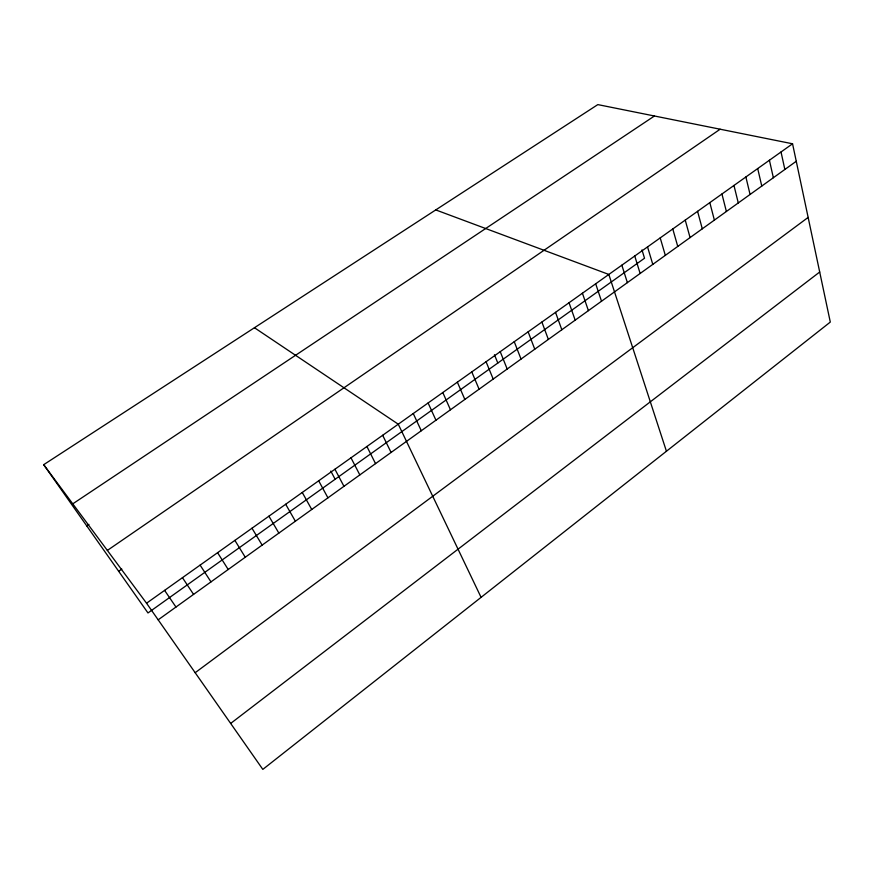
<?xml version="1.0" encoding="UTF-8"?>
<svg xmlns="http://www.w3.org/2000/svg" width="874" height="874" viewBox="0 0 874 874"><rect width="100%" height="100%" fill="white"/><g stroke="black" fill="none" stroke-linecap="round" stroke-linejoin="round"><path stroke-width="1.31" d="M230.67 723.432L819.703 272.011M195.175 672.707L808.144 217.418M158.172 619.83L796.258 161.275M146.548 603.213L792.554 143.784L830.3 322.08L262.823 769.393L146.548 603.213L43.7 464.673L597.827 104.607L792.554 143.784M118.678 571.29L121.825 569.105M107.36 550.423L720.154 129.221M86.745 525.886L88.93 524.411M72.771 503.839L654.44 115.991M435.755 209.913L608.828 274.447L666.436 451.246M254.454 327.728L398.271 424.196L481.082 597.357M43.7 464.673L147.979 612.958L644.52 258.234L641.986 249.898M164.596 590.376L175.969 607.048M182.458 577.681L193.569 594.396M200.113 565.117L210.984 581.876M217.593 552.696L228.212 569.498M234.888 540.394L245.266 557.241M251.996 528.224L262.145 545.114M268.93 516.184L278.85 533.107M285.689 504.265L295.379 521.232M302.273 492.477L311.734 509.476M318.682 480.798L327.936 497.841M330.809 471.097L335.146 479.247M334.928 469.251L343.963 486.315M350.998 457.812L359.826 474.91M366.916 446.494L375.536 463.624M382.67 435.285L391.093 452.448M413.26 413.533L421.29 430.751M428.107 402.98L435.94 420.208M442.801 392.524L450.46 409.775M457.364 382.167L464.848 399.44M471.785 371.909L479.094 389.203M486.075 361.749L493.198 379.065M494.455 354.768L497.809 363.049M500.234 351.687L507.182 369.014M514.251 341.712L521.035 359.061M528.136 331.836L534.757 349.196M541.902 322.047L548.359 339.429M555.536 312.357L561.829 329.749M569.04 302.743L575.179 320.146M582.423 293.227L588.41 310.641M595.686 283.799L601.52 301.224M621.851 265.193L627.379 282.63M634.753 256.016L640.139 273.464M647.547 246.916L652.791 264.374M660.22 237.903L665.322 255.361M672.783 228.966L677.754 246.435M685.238 220.106L690.067 237.586M697.583 211.333L702.281 228.813M709.819 202.626L714.386 220.117M721.946 194.006L726.381 211.486M733.963 185.452L738.279 202.943M745.883 176.974L750.067 194.465M757.703 168.573L761.767 186.064M769.415 160.237L773.359 177.728M781.028 151.978L784.852 169.469"/></g></svg>
